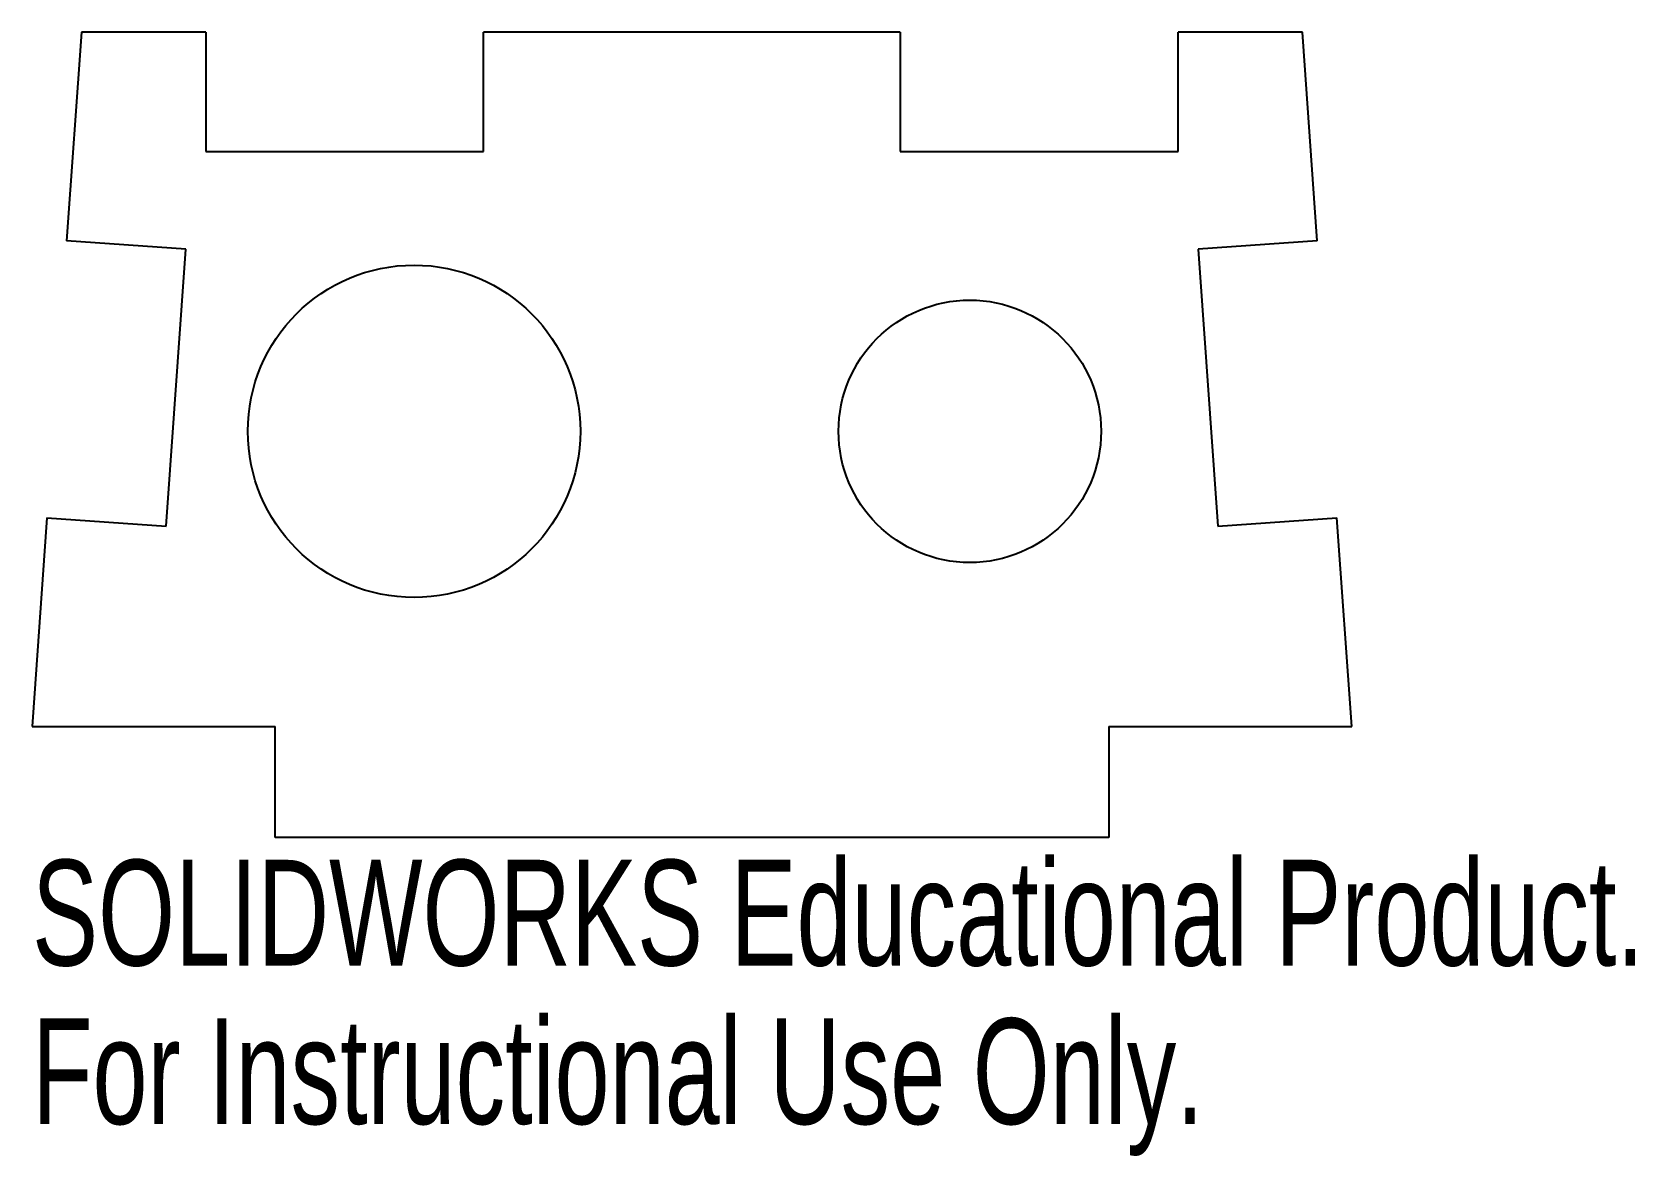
# Model space of a CAD drawing. Header units: inches. Extents: x -1.19 to 1.7, y -1.42 to 0.6.
import ezdxf

# ---------------------------------------------------------------- set-up
doc = ezdxf.new("R2010")
doc.units = ezdxf.units.IN
doc.header["$MEASUREMENT"] = 0
doc.styles.add('SLDTEXTSTYLE0', font='TXT', dxfattribs={"width": 0.7})

msp = doc.modelspace()

# ---------------------------------------------------------------- linework, layer by layer
at = {"color": 7, "linetype": 'Continuous', "lineweight": 25}
for p, q in [((-1.0986, 0.6007), (-1.1253, 0.2251)), ((-0.875, 0.6007), (-1.0986, 0.6007)), ((-0.875, 0.6007), (-0.875, 0.3857)), ((-0.375, 0.3857), (-0.375, 0.6007)), ((0.375, 0.6007), (-0.375, 0.6007)), ((0.375, 0.6007), (0.375, 0.3857)), ((0.875, 0.3857), (0.875, 0.6007)), ((1.0986, 0.6007), (0.875, 0.6007)), ((1.1253, 0.2251), (1.0986, 0.6007)), ((-0.875, 0.3857), (-0.375, 0.3857)), ((0.375, 0.3857), (0.875, 0.3857)), ((-0.9108, 0.2098), (-1.1253, 0.2251)), ((-0.9463, -0.2889), (-0.9108, 0.2098)), ((1.1253, 0.2251), (0.9108, 0.2098)), ((0.9108, 0.2098), (0.9463, -0.2889)), ((-1.1608, -0.2737), (-1.1875, -0.6493)), ((-1.1608, -0.2737), (-0.9463, -0.2889)), ((0.9463, -0.2889), (1.1608, -0.2737)), ((1.1875, -0.6493), (1.1608, -0.2737)), ((-1.1875, -0.6493), (-0.75, -0.6493)), ((-0.75, -0.8493), (-0.75, -0.6493)), ((0.75, -0.6493), (1.1875, -0.6493)), ((0.75, -0.6493), (0.75, -0.8493)), ((0.75, -0.8493), (-0.75, -0.8493))]:
    msp.add_line(p, q, dxfattribs=at)
for centre, radius in [((-0.5, -0.1181), 0.2992), ((0.5, -0.1181), 0.2362)]:
    msp.add_circle(centre, radius, dxfattribs=at)

# ---------------------------------------------------------------- texts
at = {"color": 7, "linetype": 'Continuous', "char_height": 0.1903, "attachment_point": 1, "style": 'SLDTEXTSTYLE0'}
for s, insert in [('SOLIDWORKS Educational Product.', (-1.1875, -0.8895)), ('For Instructional Use Only.', (-1.1875, -1.1749))]:
    msp.add_mtext(s, dxfattribs=dict(at, insert=insert))

doc.saveas('drawing.dxf')
